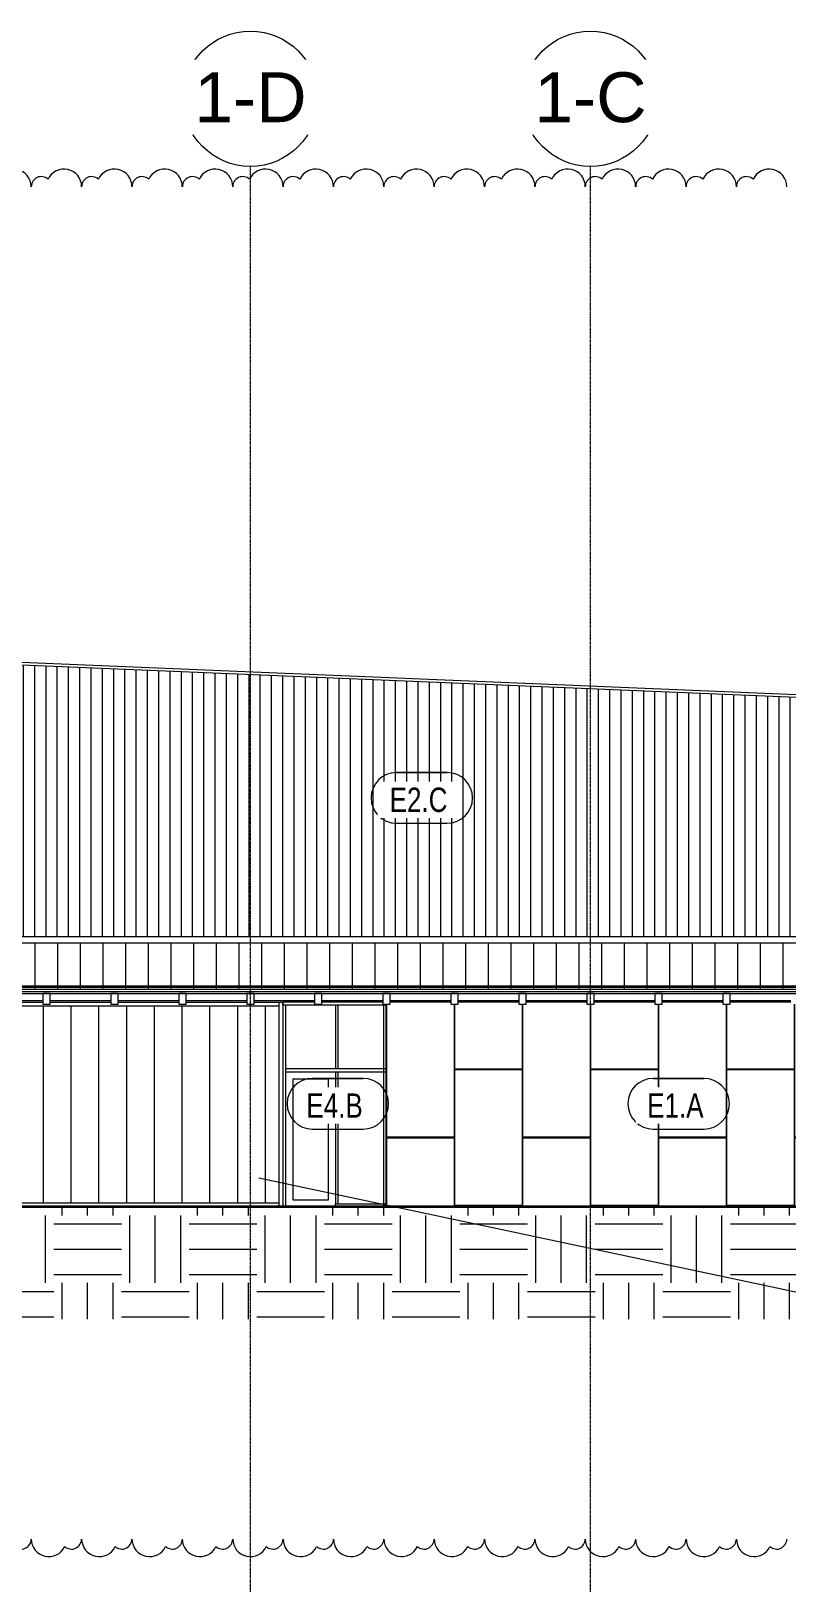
# Model space of a CAD drawing. Header units: inches. Extents: x 20207 to 40520, y -355 to 835.
# Drawn here: x 21471 to 22007, y -273 to 835 of the extents above; entities that cross this region are included whole.
import ezdxf

# ---------------------------------------------------------------- set-up
doc = ezdxf.new("R2010")
doc.units = ezdxf.units.IN
doc.header["$MEASUREMENT"] = 0
doc.linetypes.add('Grid Line 1_2_', pattern=[0.875, 0.5, -0.125, 0.125, -0.125])
for name, color, linetype, lineweight in [('A-ANNO-KEYN', 231, 'Continuous', 9), ('A-DOOR', 31, 'Continuous', 13), ('A-FLOR-LEVL', 51, 'Continuous', 9), ('A-GLAZ-CWMG', 51, 'Continuous', 13), ('A-ROOF', 132, 'Continuous', 13), ('A-ROOF-PATT', 132, 'Continuous', 13), ('A-WALL', 113, 'Continuous', 13), ('A-WALL-IDEN', 211, 'Continuous', 9), ('A-WALL-PATT', 111, 'Continuous', 13), ('C-TOPO', 7, 'Continuous', 13), ('G-ANNO-REVC', 71, 'Continuous', 9), ('I-WALL', 2, 'Continuous', 13), ('S-BEAM', 12, 'Continuous', 13), ('S-GRID', 1, 'Continuous', 9), ('S-GRID-IDEN', 1, 'Continuous', 9)]:
    doc.layers.add(name, color=color, linetype=linetype, lineweight=lineweight)
doc.styles.add('Arial_1', font='arial.ttf', dxfattribs={"height": 35.407186})
doc.styles.add('Century Gothic', font='GOTHIC.TTF', dxfattribs={"width": 0.8, "height": 17.245342})

# ---------------------------------------------------------------- blocks, each defined once
blk = doc.blocks.new('Rectangular Mullion - Profile_Polycarbonate_Upper and left-1836397-Elevation - West')
at = {"layer": 'A-GLAZ-CWMG'}
for p, q in [((21185.1, 142.7), (21185.1, 145.5)), ((21185.1, 145.5), (21189.5, 145.5)), ((21194.6, 145.5), (21237.7, 145.5)), ((21242.9, 145.5), (21286, 145.5)), ((21291.1, 145.5), (21334.2, 145.5)), ((21339.4, 145.5), (21382.5, 145.5)), ((21387.6, 145.5), (21430.7, 145.5)), ((21435.9, 145.5), (21479, 145.5)), ((21484.1, 145.5), (21527.2, 145.5)), ((21532.4, 145.5), (21575.5, 145.5)), ((21580.6, 145.5), (21623.7, 145.5)), ((21628.9, 145.5), (21646.4, 145.5)), ((21646.4, 145.5), (21646.4, 142.7)), ((21185.1, 142.7), (21646.4, 142.7))]:
    blk.add_line(p, q, dxfattribs=at)
blk = doc.blocks.new('Rectangular Mullion - Profile_Polycarbonate_Lower-1836398-Elevation - West')
at = {"layer": 'A-GLAZ-CWMG'}
for p, q in [((21185.1, 0), (21185.1, 2.8)), ((21646.4, 2.8), (21185.1, 2.8)), ((21646.4, 2.8), (21646.4, 0))]:
    blk.add_line(p, q, dxfattribs=at)
blk = doc.blocks.new('Rectangular Mullion - Profile_Polycarbonate_Upper and left-1180549-Elevation - West')
at = {"layer": 'A-GLAZ-CWMG'}
for p, q in [((21646.4, 145.5), (21649.2, 145.5)), ((21646.4, 145.5), (21646.4, 0)), ((21649.2, 145.5), (21649.2, 0))]:
    blk.add_line(p, q, dxfattribs=at)
blk = doc.blocks.new('Dimension Lumber - 5_5 x 7_5 Glulam-1777807-Elevation - West')
at = {"layer": 'S-BEAM'}
for p, q in [((22497.4, 151.5), (22492.2, 151.5)), ((22492.2, 151.5), (22492.2, 144)), ((22497.4, 144), (22497.4, 151.5)), ((22492.2, 144), (22497.4, 144))]:
    blk.add_line(p, q, dxfattribs=at)
blk = doc.blocks.new('Door_Single_Storefront - one-1371400-Elevation - West')
at = {"layer": 'A-DOOR'}
for p, q in [((21656.4, 91), (21656.4, 5)), ((21656.4, 91), (21681.6, 91)), ((21681.6, 5), (21681.6, 91)), ((21656.4, 5), (21681.6, 5))]:
    blk.add_line(p, q, dxfattribs=at)
blk = doc.blocks.new('Rectangular Mullion - Exterior 2_ x 4_5_-1354323-Elevation - West')
at = {"layer": 'A-GLAZ-CWMG'}
for p, q in [((21649.4, 143.5), (21649.4, 145.5)), ((21672, 145.5), (21649.4, 145.5)), ((21687.6, 145.5), (21677.1, 145.5)), ((21649.4, 143.5), (21687.6, 143.5))]:
    blk.add_line(p, q, dxfattribs=at)
blk = doc.blocks.new('Rectangular Mullion - Exterior 2_ x 4_5_-1354324-Elevation - West')
at = {"layer": 'A-GLAZ-CWMG'}
for p, q in [((21720.2, 145.5), (21687.6, 145.5)), ((21687.6, 143.5), (21722.7, 143.5)), ((21722.7, 144), (21722.7, 143.5))]:
    blk.add_line(p, q, dxfattribs=at)
blk = doc.blocks.new('Rectangular Mullion - Exterior 2_ x 4_5_-1354325-Elevation - West')
at = {"layer": 'A-GLAZ-CWMG'}
for p, q in [((21686.6, 0), (21686.6, 2)), ((21722.7, 2), (21686.6, 2)), ((21722.7, 2), (21722.7, 0))]:
    blk.add_line(p, q, dxfattribs=at)
blk = doc.blocks.new('Rectangular Mullion - Exterior 2_ x 4_5_-1212758-Elevation - West')
at = {"layer": 'A-GLAZ-CWMG'}
for p, q in [((21720.7, 97), (21720.7, 0)), ((21722.7, 0), (21722.7, 97))]:
    blk.add_line(p, q, dxfattribs=at)
blk = doc.blocks.new('Rectangular Mullion - Exterior 2_ x 4_5_-1212759-Elevation - West')
at = {"layer": 'A-GLAZ-CWMG'}
for p, q in [((21720.7, 144), (21720.7, 97)), ((21722.7, 97), (21722.7, 144))]:
    blk.add_line(p, q, dxfattribs=at)
blk = doc.blocks.new('Rectangular Mullion - Exterior 2_ x 4_5_-V6-Elevation - West')
at = {"layer": 'A-GLAZ-CWMG'}
for p, q in [((21649.4, 143.5), (21651.4, 143.5)), ((21649.4, 143.5), (21649.4, 97)), ((21651.4, 97), (21651.4, 143.5))]:
    blk.add_line(p, q, dxfattribs=at)
blk = doc.blocks.new('Rectangular Mullion - Exterior 2_ x 4_5_-1305178-Elevation - West')
at = {"layer": 'A-GLAZ-CWMG'}
for p, q in [((21649.4, 97), (21649.4, 0)), ((21651.4, 0), (21651.4, 97))]:
    blk.add_line(p, q, dxfattribs=at)
blk = doc.blocks.new('Rectangular Mullion - Exterior 2_ x 4_5_-1354326-Elevation - West')
at = {"layer": 'A-GLAZ-CWMG'}
for p, q in [((21651.4, 96), (21651.4, 98)), ((21687.6, 98), (21651.4, 98)), ((21651.4, 96), (21687.6, 96))]:
    blk.add_line(p, q, dxfattribs=at)
blk = doc.blocks.new('Rectangular Mullion - Exterior 2_ x 4_5_-1354327-Elevation - West')
at = {"layer": 'A-GLAZ-CWMG'}
for p, q in [((21722.7, 98), (21687.6, 98)), ((21687.6, 96), (21722.7, 96)), ((21722.7, 98), (21722.7, 96))]:
    blk.add_line(p, q, dxfattribs=at)
blk = doc.blocks.new('Rectangular Mullion - Exterior 2_ x 4_5_-827470-Elevation - West')
at = {"layer": 'A-GLAZ-CWMG'}
for p, q in [((22578.2, 96), (22580.2, 96)), ((22578.2, 96), (22578.2, 2)), ((22580.2, 2), (22580.2, 96)), ((22580.2, 2), (22578.2, 2))]:
    blk.add_line(p, q, dxfattribs=at)
blk = doc.blocks.new('Rectangular Mullion - Exterior 2_ x 4_5_-1142358-Elevation - West')
at = {"layer": 'A-GLAZ-CWMG'}
for p, q in [((22578.2, 143.5), (22580.2, 143.5)), ((22578.2, 143.5), (22578.2, 98)), ((22580.2, 98), (22580.2, 143.5)), ((22580.2, 98), (22578.2, 98))]:
    blk.add_line(p, q, dxfattribs=at)
blk = doc.blocks.new('HSS-Hollow Structural Section - HSS1-1_2X1-1_2X1_8 - Obsolete-1396620-Elevation - West')
at = {"layer": 'S-BEAM'}
blk.add_line((20878.6, 151.6), (22518.9, 151.6), dxfattribs=at)
blk = doc.blocks.new('Roofs 5 - Roofs 1-1983635-Elevation - West')
at = {"layer": 'A-ROOF'}
for p, q in [((20878.6, 157.1), (22519.1, 157.1)), ((22519.1, 156.4), (20878.6, 156.4)), ((22519.1, 155.7), (20878.6, 155.7))]:
    blk.add_line(p, q, dxfattribs=at)
blk = doc.blocks.new('Grid - Grid Head - Circle-14747-Elevation - West')
at = {"layer": 'S-GRID-IDEN'}
blk.add_circle((21143.8, 786.7), 48, dxfattribs=at)
blk = doc.blocks.new('Wall Tag - 1_4_-1369832-Elevation - West')
at = {"layer": 'A-WALL-IDEN', "color": 153}
for p, q in [((22653.5, 91.3), (22689.5, 91.3)), ((22689.5, 91.3), (22653.5, 91.3)), ((22653.5, 55.3), (22689.5, 55.3)), ((22653.5, 55.3), (22689.5, 55.3))]:
    blk.add_line(p, q, dxfattribs=at)
for centre, start, end in [((22653.5, 73.3), 90, 270), ((22653.5, 73.3), 90, 270), ((22689.5, 73.3), 270, 90), ((22689.5, 73.3), 270, 90)]:
    blk.add_arc(centre, 18, start, end, dxfattribs=at)
blk = doc.blocks.new('Family - ___-1987486-Elevation - West')
at = {"layer": 'G-ANNO-REVC', "color": 153}
for centre, radius, start, end in [((21458.3, 724.3), 12.5, 0, 154.7912), ((21478, 724.3), 7.15, 48.1897, 180), ((21494.1, 724.3), 12.5, 0, 154.7912), ((21513.7, 724.3), 7.15, 48.1897, 180), ((21529.8, 724.3), 12.5, 0, 154.7912), ((21549.4, 724.3), 7.15, 48.1897, 180), ((21565.5, 724.3), 12.5, 0, 154.7912), ((21585.2, 724.3), 7.15, 48.1897, 180), ((21601.3, 724.3), 12.5, 0, 154.7912), ((21620.9, 724.3), 7.15, 48.1897, 180), ((21637, 724.3), 12.5, 0, 154.7912), ((21656.6, 724.3), 7.15, 48.1897, 180), ((21672.7, 724.3), 12.5, 0, 154.7912), ((21692.4, 724.3), 7.15, 48.1897, 180), ((21708.5, 724.3), 12.5, 0, 154.7912), ((21728.1, 724.3), 7.15, 48.1897, 180), ((21744.2, 724.3), 12.5, 0, 154.7912), ((21763.8, 724.3), 7.15, 48.1897, 180), ((21779.9, 724.3), 12.5, 0, 154.7912), ((21799.6, 724.3), 7.15, 48.1897, 180), ((21815.7, 724.3), 12.5, 0, 154.7912), ((21835.3, 724.3), 7.15, 48.1897, 180), ((21851.4, 724.3), 12.5, 0, 154.7912), ((21871, 724.3), 7.15, 48.1897, 180), ((21887.1, 724.3), 12.5, 0, 154.7912), ((21906.8, 724.3), 7.15, 48.1897, 180), ((21922.9, 724.3), 12.5, 0, 154.7912), ((21942.5, 724.3), 7.15, 48.1897, 180), ((21958.6, 724.3), 12.5, 0, 154.7912), ((21978.2, 724.3), 7.15, 48.1897, 180), ((21994.3, 724.3), 12.5, 0, 154.7912), ((21463.7, -235.7), 7.15, 228.1897, 360), ((21483.3, -235.7), 12.5, 180, 334.7912), ((21499.4, -235.7), 7.15, 228.1897, 360), ((21519.1, -235.7), 12.5, 180, 334.7912), ((21535.1, -235.7), 7.15, 228.1897, 360), ((21554.8, -235.7), 12.5, 180, 334.7912), ((21570.9, -235.7), 7.15, 228.1897, 360), ((21590.5, -235.7), 12.5, 180, 334.7912), ((21606.6, -235.7), 7.15, 228.1897, 360), ((21626.3, -235.7), 12.5, 180, 334.7912), ((21642.3, -235.7), 7.15, 228.1897, 360), ((21662, -235.7), 12.5, 180, 334.7912), ((21678.1, -235.7), 7.15, 228.1897, 360), ((21697.7, -235.7), 12.5, 180, 334.7912), ((21713.8, -235.7), 7.15, 228.1897, 360), ((21733.5, -235.7), 12.5, 180, 334.7912), ((21749.5, -235.7), 7.15, 228.1897, 360), ((21769.2, -235.7), 12.5, 180, 334.7912), ((21785.3, -235.7), 7.15, 228.1897, 360), ((21804.9, -235.7), 12.5, 180, 334.7912), ((21821, -235.7), 7.15, 228.1897, 360), ((21840.7, -235.7), 12.5, 180, 334.7912), ((21856.7, -235.7), 7.15, 228.1897, 360), ((21876.4, -235.7), 12.5, 180, 334.7912), ((21892.5, -235.7), 7.15, 228.1897, 360), ((21912.1, -235.7), 12.5, 180, 334.7912), ((21928.2, -235.7), 7.15, 228.1897, 360), ((21947.9, -235.7), 12.5, 180, 334.7912), ((21963.9, -235.7), 7.15, 228.1897, 360), ((21983.6, -235.7), 12.5, 180, 334.7912), ((21999.7, -235.7), 7.15, 228.1897, 360)]:
    blk.add_arc(centre, radius, start, end, dxfattribs=at)

msp = doc.modelspace()

# ---------------------------------------------------------------- hatches: boundary and pattern name
at = {"layer": 'A-ROOF-PATT', "lineweight": 9}
h = msp.add_hatch(dxfattribs=at)
h.set_pattern_fill('FP_1', color=8, style=0, pattern_type=2)
h.set_pattern_definition([(90, (180.953, -760.156), (-16.082, 1e-15), [])])
h.paths.add_polyline_path([(22632.1, 154), (22808.3, 154), (22808.3, 154.9), (22519.1, 154.9), (22519.1, 155.7), (20878.6, 155.7), (20878.6, 154.7), (22519.1, 154.7), (22519.1, 154), (22627.3, 154)], flags=0)
h.paths.add_polyline_path([(22793.3, 156.3), (22808.3, 156.3), (22808.3, 157.4), (22786.6, 157.4), (22786.6, 158.5), (22342.7, 158.5), (22342.7, 187.4), (21121.8, 187.5), (21121.8, 187.6), (20889.1, 187.6), (20889.1, 157.9), (20878.6, 157.9), (20878.6, 157.1), (22519.1, 157.1), (22519.1, 156.3), (22724.1, 156.3)], flags=0)
at = {"layer": 'A-WALL-PATT', "lineweight": 9}
h = msp.add_hatch(dxfattribs=at)
h.set_pattern_fill('FP_7', color=8, style=0, pattern_type=2)
h.set_pattern_definition([(90, (22305.319, 0), (-8, 5e-16), [])])
h.paths.add_polyline_path([(22259.3, 192), (22342.7, 192), (22342.7, 239.5), (22341.2, 239.5), (22341.7, 240), (22341.8, 243.5), (22369.6, 243.5), (22369.6, 347), (21384.9, 388), (21384.9, 238.9), (21121.8, 238.9), (21121.8, 192), (22104.4, 192)], flags=0)
h = msp.add_hatch(dxfattribs=at)
h.set_pattern_fill('FP_10', color=8, style=0, pattern_type=2)
h.set_pattern_definition([(0, (22157.18, 1.12), (-193, 193), [48, -145]), (90, (22157.18, 1.12), (-193, 1e-14), [96, -97]), (180, (22205.18, 97.12), (-193, 193), [48, -145]), (90, (22205.18, 1.12), (-193, 1e-14), [96, -97]), (180, (22205.18, 97.62), (-193, 193), [48, -145]), (90, (22205.18, 97.62), (-193, 1e-14), [96, -97]), (0, (22157.18, 193.62), (-193, 193), [48, -145]), (90, (22157.18, 97.62), (-193, 1e-14), [96, -97]), (0, (22205.43, 48.88), (-193, 193), [48, -145]), (90, (22205.43, 0.75), (-193, 1e-14), [48.125, -144.875]), (90, (22253.43, 0.75), (-193, 1e-14), [48.125, -144.875]), (0, (22205.43, 145.38), (-193, 193), [48, -145]), (90, (22205.43, 49.38), (-193, 1e-14), [96, -97]), (180, (22253.43, 49.38), (-193, 193), [48, -145]), (90, (22253.43, 49.38), (-193, 1e-14), [96, -97]), (90, (22205.43, 145.88), (-193, 1e-14), [48, -145]), (180, (22253.43, 145.88), (-193, 193), [48, -145]), (90, (22253.43, 145.88), (-193, 1e-14), [48, -145]), (0, (22253.68, 1.12), (-193, 193), [48, -145]), (90, (22253.68, 1.12), (-193, 1e-14), [96, -97]), (180, (22301.68, 97.12), (-193, 193), [48, -145]), (90, (22301.68, 1.12), (-193, 1e-14), [96, -97]), (180, (22301.68, 97.62), (-193, 193), [48, -145]), (90, (22301.68, 97.62), (-193, 1e-14), [96, -97]), (0, (22253.68, 193.62), (-193, 193), [48, -145]), (90, (22253.68, 97.62), (-193, 1e-14), [96, -97]), (0, (22301.93, 48.88), (-193, 193), [48, -145]), (90, (22301.93, 0.75), (-193, 1e-14), [48.125, -144.875]), (90, (22349.93, 0.75), (-193, 1e-14), [48.125, -144.875]), (0, (22301.93, 145.38), (-193, 193), [48, -145]), (90, (22301.93, 49.38), (-193, 1e-14), [96, -97]), (180, (22349.93, 49.38), (-193, 193), [48, -145]), (90, (22349.93, 49.38), (-193, 1e-14), [96, -97]), (90, (22301.93, 145.88), (-193, 1e-14), [48, -145]), (180, (22349.93, 145.88), (-193, 193), [48, -145]), (90, (22349.93, 145.88), (-193, 1e-14), [48, -145])])
h.paths.add_polyline_path([(21722.9, 0), (22132.8, 0), (22132.8, 145.5), (22111.4, 145.5), (22111.4, 144), (22106.2, 144), (22106.2, 145.5), (22063.1, 145.5), (22063.1, 144), (22058, 144), (22058, 145.5), (22014.9, 145.5), (22014.9, 144), (22009.7, 144), (22009.7, 145.5), (21966.6, 145.5), (21966.6, 144), (21961.5, 144), (21961.5, 145.5), (21918.4, 145.5), (21918.4, 144), (21913.2, 144), (21913.2, 145.5), (21870.1, 145.5), (21870.1, 144), (21865, 144), (21865, 145.5), (21821.9, 145.5), (21821.9, 144), (21816.7, 144), (21816.7, 145.5), (21773.6, 145.5), (21773.6, 144), (21768.5, 144), (21768.5, 145.5), (21725.4, 145.5), (21725.4, 144), (21722.9, 144), (21722.9, 76.6)], flags=0)
h = msp.add_hatch(dxfattribs=at)
h.set_pattern_fill('FP_5', color=8, style=0, pattern_type=2)
h.set_pattern_definition([(90, (21223.61, 0), (-19.685, 1e-15), [])])
h.paths.add_polyline_path([(21646.4, 2.8), (21646.4, 142.8), (21185.1, 142.8), (21185.1, 2.8), (21484.6, 2.8)], flags=0)
at = {"layer": 'C-TOPO', "lineweight": 9}
h = msp.add_hatch(dxfattribs=at)
h.set_pattern_fill('FP_8', color=8, style=0, pattern_type=2)
h.set_pattern_definition([(0, (22782.816, 0), (48, 48), [48, -48]), (0, (22782.816, 18), (48, 48), [48, -48]), (0, (22782.816, 36), (48, 48), [48, -48]), (90, (22788.816, 42), (-48, 48), [48, -48]), (90, (22806.816, 42), (-48, 48), [48, -48]), (90, (22824.816, 42), (-48, 48), [48, -48])])
h.paths.add_polyline_path([(22833.1, -79.7), (23034, -79.7), (23034, 0), (20555, 0), (20555, -79.7), (22724.1, -79.7)], flags=0)

# ---------------------------------------------------------------- linework, layer by layer
at = {"layer": 'A-ANNO-KEYN', "color": 153}
msp.add_line((21632.2, 20.6), (22375, -137.1), dxfattribs=at)
at = {"layer": 'A-FLOR-LEVL', "linetype": 'Grid Line 1_2_'}
msp.add_line((20361.6, 0), (23817.9, 0), dxfattribs=at)
at = {"layer": 'A-ROOF'}
for p, q in [((21120.5, 401), (22433.1, 346.3)), ((22433.1, 344.3), (21120.5, 399)), ((21123.3, 187.4), (22342.7, 187.4)), ((20878.6, 154.7), (22519.1, 154.7)), ((22519.1, 152.7), (20878.6, 152.7))]:
    msp.add_line(p, q, dxfattribs=at)
at = {"layer": 'A-WALL'}
for p, q in [((21121.8, 192), (22342.7, 192)), ((21768.5, 145.5), (21725.4, 145.5)), ((21816.7, 145.5), (21773.6, 145.5)), ((21865, 145.5), (21821.9, 145.5)), ((21913.2, 145.5), (21870.1, 145.5)), ((21961.5, 145.5), (21918.4, 145.5)), ((22009.7, 145.5), (21966.6, 145.5)), ((21722.9, 144), (21722.9, 0))]:
    msp.add_line(p, q, dxfattribs=at)
at = {"layer": 'C-TOPO', "lineweight": 35}
for p, q in [((21487.7, 0), (20555, 0)), ((21787.9, 0), (21487.7, 0)), ((21854, 0), (21787.9, 0)), ((22221.4, 0), (21854, 0))]:
    msp.add_line(p, q, dxfattribs=at)
at = {"layer": 'C-TOPO'}
for p, q in [((21487.7, 0), (20555, 0)), ((21487.7, 0), (21787.9, 0)), ((21854, 0), (21787.9, 0)), ((21854, 0), (22221.4, 0))]:
    msp.add_line(p, q, dxfattribs=at)
at = {"layer": 'I-WALL'}
for p, q in [((21435.9, 146.5), (21479, 146.5)), ((21484.1, 146.5), (21527.2, 146.5)), ((21532.4, 146.5), (21575.5, 146.5)), ((21580.6, 146.5), (21623.7, 146.5)), ((21628.9, 146.5), (21672, 146.5)), ((21649.2, 144.8), (21649.4, 144.8)), ((21677.1, 146.5), (21720.2, 146.5)), ((21725.4, 146.5), (21768.5, 146.5)), ((21773.6, 146.5), (21816.7, 146.5)), ((21821.9, 146.5), (21865, 146.5)), ((21870.1, 146.5), (21913.2, 146.5)), ((21918.4, 146.5), (21961.5, 146.5)), ((21966.6, 146.5), (22009.7, 146.5))]:
    msp.add_line(p, q, dxfattribs=at)
at = {"layer": 'S-GRID', "linetype": 'Grid Line 1_2_'}
for p, q in [((21626.3, -273.2), (21626.3, 738.7)), ((21626.3, -273.2), (21626.3, 738.7)), ((21867.6, -273.2), (21867.6, 738.7)), ((21867.6, -273.2), (21867.6, 738.7))]:
    msp.add_line(p, q, dxfattribs=at)

# ---------------------------------------------------------------- block references
at = {"layer": 'A-DOOR'}
msp.add_blockref('Door_Single_Storefront - one-1371400-Elevation - West', (0, 0), dxfattribs=at)
at = {"layer": 'A-GLAZ-CWMG'}
for name, p in [('Rectangular Mullion - Profile_Polycarbonate_Upper and left-1836397-Elevation - West', (0, 0)), ('Rectangular Mullion - Profile_Polycarbonate_Upper and left-1180549-Elevation - West', (0, 0)), ('Rectangular Mullion - Exterior 2_ x 4_5_-1354323-Elevation - West', (0, 0)), ('Rectangular Mullion - Exterior 2_ x 4_5_-1354324-Elevation - West', (0, 0)), ('Rectangular Mullion - Exterior 2_ x 4_5_-V6-Elevation - West', (0, 0)), ('Rectangular Mullion - Exterior 2_ x 4_5_-1142358-Elevation - West', (-891.6, 0)), ('Rectangular Mullion - Exterior 2_ x 4_5_-1212759-Elevation - West', (0, 0)), ('Rectangular Mullion - Exterior 2_ x 4_5_-1305178-Elevation - West', (0, 0)), ('Rectangular Mullion - Exterior 2_ x 4_5_-1354326-Elevation - West', (0, 0)), ('Rectangular Mullion - Exterior 2_ x 4_5_-827470-Elevation - West', (-891.6, 0)), ('Rectangular Mullion - Exterior 2_ x 4_5_-1354327-Elevation - West', (0, 0)), ('Rectangular Mullion - Exterior 2_ x 4_5_-1212758-Elevation - West', (0, 0)), ('Rectangular Mullion - Profile_Polycarbonate_Lower-1836398-Elevation - West', (0, 0)), ('Rectangular Mullion - Exterior 2_ x 4_5_-1354325-Elevation - West', (0, 0))]:
    msp.add_blockref(name, p, dxfattribs=at)
at = {"layer": 'A-ROOF'}
msp.add_blockref('Roofs 5 - Roofs 1-1983635-Elevation - West', (0, 0), dxfattribs=at)
at = {"layer": 'A-WALL-IDEN', "color": 153}
for p in [(-923.6, 217.1), (-983.2, 0), (-741.4, 0)]:
    msp.add_blockref('Wall Tag - 1_4_-1369832-Elevation - West', p, dxfattribs=at)
at = {"layer": 'S-BEAM'}
for name, p in [('HSS-Hollow Structural Section - HSS1-1_2X1-1_2X1_8 - Obsolete-1396620-Elevation - West', (0, 0)), ('Dimension Lumber - 5_5 x 7_5 Glulam-1777807-Elevation - West', (-1013.2, 0)), ('Dimension Lumber - 5_5 x 7_5 Glulam-1777807-Elevation - West', (-965, 0)), ('Dimension Lumber - 5_5 x 7_5 Glulam-1777807-Elevation - West', (-916.7, 0)), ('Dimension Lumber - 5_5 x 7_5 Glulam-1777807-Elevation - West', (-868.5, 0)), ('Dimension Lumber - 5_5 x 7_5 Glulam-1777807-Elevation - West', (-820.3, 0)), ('Dimension Lumber - 5_5 x 7_5 Glulam-1777807-Elevation - West', (-772, 0)), ('Dimension Lumber - 5_5 x 7_5 Glulam-1777807-Elevation - West', (-723.7, 0)), ('Dimension Lumber - 5_5 x 7_5 Glulam-1777807-Elevation - West', (-675.5, 0)), ('Dimension Lumber - 5_5 x 7_5 Glulam-1777807-Elevation - West', (-627.2, 0)), ('Dimension Lumber - 5_5 x 7_5 Glulam-1777807-Elevation - West', (-579, 0)), ('Dimension Lumber - 5_5 x 7_5 Glulam-1777807-Elevation - West', (-530.8, 0))]:
    msp.add_blockref(name, p, dxfattribs=at)
at = {"layer": 'S-GRID-IDEN'}
for p in [(482.5, 0), (723.7, 0)]:
    msp.add_blockref('Grid - Grid Head - Circle-14747-Elevation - West', p, dxfattribs=at)

# ---------------------------------------------------------------- next in the draw order: texts
at = {"layer": 'A-WALL-IDEN', "char_height": 17.25, "attachment_point": 2, "line_spacing_factor": 0.984117, "style": 'Century Gothic', "bg_fill": 3, "box_fill_scale": 1.25, "bg_fill_color": 0, "bg_fill_transparency": 0}
for s, insert, width in [('E2.C', (21745.6, 297.7), 49.248), ('E4.B', (21686, 80.6), 43.848), ('E1.A', (21927.8, 80.6), 47.52)]:
    msp.add_mtext(s, dxfattribs=dict(at, insert=insert, width=width))
at = {"layer": 'S-GRID-IDEN', "char_height": 35.41, "width": 85.104, "attachment_point": 2, "line_spacing_factor": 0.938532, "style": 'Arial_1', "bg_fill": 3, "box_fill_scale": 1.25, "bg_fill_color": 0, "bg_fill_transparency": 0}
for s, insert in [('3-6', (21626.3, 805.5)), ('3-5', (21867.5, 805.5))]:
    msp.add_mtext(s, dxfattribs=dict(at, insert=insert))

# ---------------------------------------------------------------- next in the draw order: block references
at = {"layer": 'G-ANNO-REVC', "color": 153}
msp.add_blockref('Family - ___-1987486-Elevation - West', (0, 0), dxfattribs=at)
at = {"layer": 'S-GRID-IDEN'}
for p in [(482.5, 0), (723.7, 0)]:
    msp.add_blockref('Grid - Grid Head - Circle-14747-Elevation - West', p, dxfattribs=at)

# ---------------------------------------------------------------- next in the draw order: texts
at = {"layer": 'S-GRID-IDEN', "char_height": 35.41, "width": 94.608, "attachment_point": 2, "line_spacing_factor": 0.938532, "style": 'Arial_1', "bg_fill": 3, "box_fill_scale": 1.25, "bg_fill_color": 0, "bg_fill_transparency": 0}
for s, insert in [('1-D', (21626.3, 805.5)), ('1-C', (21867.5, 805.5))]:
    msp.add_mtext(s, dxfattribs=dict(at, insert=insert))

doc.saveas('drawing.dxf')
